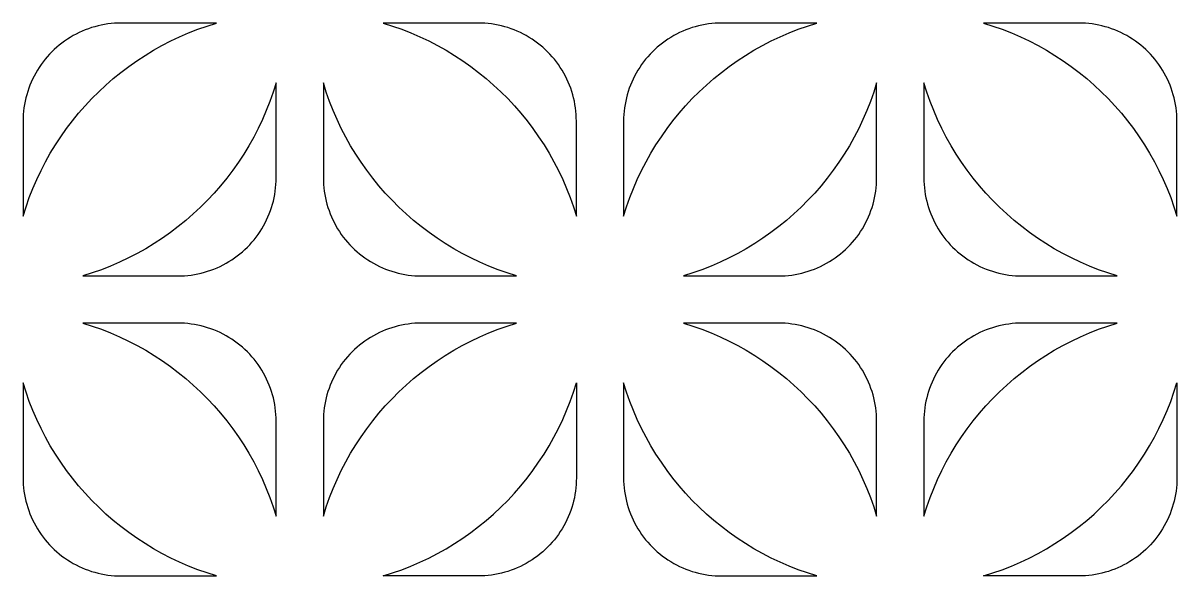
# Model space of a CAD drawing. Header units: millimetres. Extents: x 16455 to 19688, y 4050 to 7284.
# Drawn here: x 17269 to 18055, y 5274 to 5651 of the extents above; entities that cross this region are included whole.
import ezdxf

# ---------------------------------------------------------------- set-up
doc = ezdxf.new("R2010")
doc.units = ezdxf.units.MM
doc.layers.get('0').update_dxf_attribs({"color": 1, "true_color": 0xff0000})

msp = doc.modelspace()

# ---------------------------------------------------------------- linework, layer by layer
for points in [[(17335.53, 5651), (17333.25, 5650.96), (17330.96, 5650.84), (17328.69, 5650.65), (17326.42, 5650.37), (17324.16, 5650.02), (17321.91, 5649.6), (17319.68, 5649.09), (17317.47, 5648.51), (17315.28, 5647.86), (17313.11, 5647.13), (17310.97, 5646.33), (17308.86, 5645.45), (17306.78, 5644.51), (17304.73, 5643.49), (17302.72, 5642.4), (17300.75, 5641.25), (17298.82, 5640.03), (17296.93, 5638.74), (17295.08, 5637.39), (17293.28, 5635.98), (17291.54, 5634.51), (17289.84, 5632.98), (17288.19, 5631.39), (17286.61, 5629.74), (17285.07, 5628.05), (17283.6, 5626.3), (17282.19, 5624.5), (17280.84, 5622.66), (17279.55, 5620.77), (17278.33, 5618.83), (17277.18, 5616.86), (17276.09, 5614.85), (17275.07, 5612.8), (17274.13, 5610.72), (17273.25, 5608.61), (17272.45, 5606.47), (17271.72, 5604.3), (17271.07, 5602.11), (17270.49, 5599.9), (17269.99, 5597.67), (17269.56, 5595.42), (17269.21, 5593.17), (17268.94, 5590.9), (17268.74, 5588.62), (17268.63, 5586.34), (17268.59, 5584.05)], [(17268.59, 5519.22), (17270.6, 5525.61), (17272.83, 5531.93), (17275.28, 5538.16), (17277.94, 5544.31), (17280.81, 5550.36), (17283.89, 5556.31), (17287.16, 5562.15), (17290.64, 5567.88), (17294.31, 5573.48), (17298.17, 5578.96), (17302.21, 5584.29), (17306.44, 5589.49), (17310.84, 5594.54), (17315.41, 5599.44), (17320.15, 5604.17), (17325.04, 5608.74), (17330.09, 5613.15), (17335.29, 5617.37), (17340.63, 5621.41), (17346.1, 5625.27), (17351.7, 5628.94), (17357.43, 5632.42), (17363.27, 5635.7), (17369.22, 5638.77), (17375.28, 5641.64), (17381.42, 5644.3), (17387.66, 5646.75), (17393.97, 5648.98), (17400.36, 5651)], [(17400.36, 5651), (17335.53, 5651)], [(17578.8, 5651), (17513.97, 5651)], [(17513.97, 5651), (17520.36, 5648.98), (17526.67, 5646.75), (17532.91, 5644.3), (17539.05, 5641.64), (17545.11, 5638.77), (17551.06, 5635.7), (17556.9, 5632.42), (17562.62, 5628.94), (17568.23, 5625.27), (17573.7, 5621.41), (17579.04, 5617.37), (17584.24, 5613.15), (17589.29, 5608.74), (17594.18, 5604.17), (17598.92, 5599.44), (17603.49, 5594.54), (17607.89, 5589.49), (17612.12, 5584.29), (17616.16, 5578.96), (17620.02, 5573.48), (17623.69, 5567.88), (17627.16, 5562.15), (17630.44, 5556.31), (17633.52, 5550.36), (17636.39, 5544.31), (17639.05, 5538.16), (17641.49, 5531.93), (17643.73, 5525.61), (17645.74, 5519.22)], [(17645.74, 5584.05), (17645.7, 5586.34), (17645.59, 5588.62), (17645.39, 5590.9), (17645.12, 5593.17), (17644.77, 5595.42), (17644.34, 5597.67), (17643.84, 5599.9), (17643.26, 5602.11), (17642.61, 5604.3), (17641.88, 5606.47), (17641.07, 5608.61), (17640.2, 5610.72), (17639.25, 5612.8), (17638.24, 5614.85), (17637.15, 5616.86), (17636, 5618.83), (17634.78, 5620.77), (17633.49, 5622.66), (17632.14, 5624.5), (17630.73, 5626.3), (17629.25, 5628.05), (17627.72, 5629.74), (17626.13, 5631.39), (17624.49, 5632.98), (17622.79, 5634.51), (17621.05, 5635.98), (17619.25, 5637.39), (17617.4, 5638.74), (17615.51, 5640.03), (17613.58, 5641.25), (17611.61, 5642.4), (17609.6, 5643.49), (17607.55, 5644.51), (17605.47, 5645.45), (17603.36, 5646.33), (17601.21, 5647.13), (17599.05, 5647.86), (17596.86, 5648.51), (17594.65, 5649.09), (17592.42, 5649.6), (17590.17, 5650.02), (17587.91, 5650.37), (17585.64, 5650.65), (17583.36, 5650.84), (17581.08, 5650.96), (17578.8, 5651)], [(17744.87, 5651), (17742.59, 5650.96), (17740.3, 5650.84), (17738.03, 5650.65), (17735.76, 5650.37), (17733.5, 5650.02), (17731.25, 5649.6), (17729.02, 5649.09), (17726.81, 5648.51), (17724.62, 5647.86), (17722.45, 5647.13), (17720.31, 5646.33), (17718.2, 5645.45), (17716.12, 5644.51), (17714.07, 5643.49), (17712.06, 5642.4), (17710.09, 5641.25), (17708.15, 5640.03), (17706.26, 5638.74), (17704.42, 5637.39), (17702.62, 5635.98), (17700.87, 5634.51), (17699.18, 5632.98), (17697.53, 5631.39), (17695.94, 5629.74), (17694.41, 5628.05), (17692.94, 5626.3), (17691.53, 5624.5), (17690.18, 5622.66), (17688.89, 5620.77), (17687.67, 5618.83), (17686.52, 5616.86), (17685.43, 5614.85), (17684.41, 5612.8), (17683.47, 5610.72), (17682.59, 5608.61), (17681.79, 5606.47), (17681.06, 5604.3), (17680.41, 5602.11), (17679.83, 5599.9), (17679.33, 5597.67), (17678.9, 5595.42), (17678.55, 5593.17), (17678.28, 5590.9), (17678.08, 5588.62), (17677.96, 5586.34), (17677.92, 5584.05)], [(17677.92, 5519.22), (17679.94, 5525.61), (17682.17, 5531.93), (17684.62, 5538.16), (17687.28, 5544.31), (17690.15, 5550.36), (17693.23, 5556.31), (17696.5, 5562.15), (17699.98, 5567.88), (17703.65, 5573.48), (17707.51, 5578.96), (17711.55, 5584.29), (17715.78, 5589.49), (17720.18, 5594.54), (17724.75, 5599.44), (17729.48, 5604.17), (17734.38, 5608.74), (17739.43, 5613.15), (17744.63, 5617.37), (17749.97, 5621.41), (17755.44, 5625.27), (17761.04, 5628.94), (17766.77, 5632.42), (17772.61, 5635.7), (17778.56, 5638.77), (17784.61, 5641.64), (17790.76, 5644.3), (17797, 5646.75), (17803.31, 5648.98), (17809.7, 5651)], [(17809.7, 5651), (17744.87, 5651)], [(17988.13, 5651), (17923.31, 5651)], [(17923.31, 5651), (17929.7, 5648.98), (17936.01, 5646.75), (17942.25, 5644.3), (17948.39, 5641.64), (17954.44, 5638.77), (17960.4, 5635.7), (17966.24, 5632.42), (17971.96, 5628.94), (17977.57, 5625.27), (17983.04, 5621.41), (17988.38, 5617.37), (17993.58, 5613.15), (17998.63, 5608.74), (18003.52, 5604.17), (18008.26, 5599.44), (18012.83, 5594.54), (18017.23, 5589.49), (18021.46, 5584.29), (18025.5, 5578.96), (18029.36, 5573.48), (18033.03, 5567.88), (18036.5, 5562.15), (18039.78, 5556.31), (18042.86, 5550.36), (18045.73, 5544.31), (18048.39, 5538.16), (18050.83, 5531.93), (18053.07, 5525.61), (18055.08, 5519.22)], [(18055.08, 5584.05), (18055.04, 5586.34), (18054.93, 5588.62), (18054.73, 5590.9), (18054.46, 5593.17), (18054.11, 5595.42), (18053.68, 5597.67), (18053.18, 5599.9), (18052.6, 5602.11), (18051.94, 5604.3), (18051.22, 5606.47), (18050.41, 5608.61), (18049.54, 5610.72), (18048.59, 5612.8), (18047.58, 5614.85), (18046.49, 5616.86), (18045.34, 5618.83), (18044.11, 5620.77), (18042.83, 5622.66), (18041.48, 5624.5), (18040.07, 5626.3), (18038.59, 5628.05), (18037.06, 5629.74), (18035.47, 5631.39), (18033.83, 5632.98), (18032.13, 5634.51), (18030.38, 5635.98), (18028.59, 5637.39), (18026.74, 5638.74), (18024.85, 5640.03), (18022.92, 5641.25), (18020.95, 5642.4), (18018.93, 5643.49), (18016.89, 5644.51), (18014.81, 5645.45), (18012.69, 5646.33), (18010.55, 5647.13), (18008.39, 5647.86), (18006.2, 5648.51), (18003.99, 5649.09), (18001.76, 5649.6), (17999.51, 5650.02), (17997.25, 5650.37), (17994.98, 5650.65), (17992.7, 5650.84), (17990.42, 5650.96), (17988.13, 5651)], [(17441.07, 5610.28), (17439.06, 5603.9), (17436.82, 5597.58), (17434.38, 5591.35), (17431.72, 5585.2), (17428.85, 5579.15), (17425.77, 5573.2), (17422.5, 5567.35), (17419.02, 5561.63), (17415.35, 5556.02), (17411.49, 5550.55), (17407.45, 5545.21), (17403.22, 5540.01), (17398.82, 5534.96), (17394.25, 5530.07), (17389.51, 5525.33), (17384.62, 5520.76), (17379.57, 5516.36), (17374.37, 5512.14), (17369.03, 5508.09), (17363.56, 5504.23), (17357.95, 5500.56), (17352.23, 5497.09), (17346.39, 5493.81), (17340.44, 5490.74), (17334.38, 5487.87), (17328.24, 5485.21), (17322, 5482.76), (17315.69, 5480.52), (17309.3, 5478.51)], [(17441.07, 5545.46), (17441.07, 5610.28)], [(17605.03, 5478.51), (17598.64, 5480.52), (17592.33, 5482.76), (17586.09, 5485.21), (17579.94, 5487.87), (17573.89, 5490.74), (17567.94, 5493.81), (17562.1, 5497.09), (17556.37, 5500.56), (17550.77, 5504.23), (17545.3, 5508.09), (17539.96, 5512.14), (17534.76, 5516.36), (17529.71, 5520.76), (17524.81, 5525.33), (17520.08, 5530.07), (17515.51, 5534.96), (17511.11, 5540.01), (17506.88, 5545.21), (17502.84, 5550.55), (17498.98, 5556.02), (17495.31, 5561.63), (17491.83, 5567.35), (17488.56, 5573.2), (17485.48, 5579.15), (17482.61, 5585.2), (17479.95, 5591.35), (17477.5, 5597.58), (17475.27, 5603.9), (17473.26, 5610.28)], [(17473.26, 5610.28), (17473.26, 5545.46)], [(17850.41, 5610.28), (17848.4, 5603.9), (17846.16, 5597.58), (17843.72, 5591.35), (17841.06, 5585.2), (17838.19, 5579.15), (17835.11, 5573.2), (17831.83, 5567.35), (17828.36, 5561.63), (17824.69, 5556.02), (17820.83, 5550.55), (17816.79, 5545.21), (17812.56, 5540.01), (17808.16, 5534.96), (17803.59, 5530.07), (17798.85, 5525.33), (17793.96, 5520.76), (17788.91, 5516.36), (17783.71, 5512.14), (17778.37, 5508.09), (17772.9, 5504.23), (17767.29, 5500.56), (17761.57, 5497.09), (17755.73, 5493.81), (17749.78, 5490.74), (17743.72, 5487.87), (17737.58, 5485.21), (17731.34, 5482.76), (17725.03, 5480.52), (17718.64, 5478.51)], [(17850.41, 5545.46), (17850.41, 5610.28)], [(18014.37, 5478.51), (18007.98, 5480.52), (18001.67, 5482.76), (17995.43, 5485.21), (17989.28, 5487.87), (17983.23, 5490.74), (17977.28, 5493.81), (17971.44, 5497.09), (17965.71, 5500.56), (17960.11, 5504.23), (17954.64, 5508.09), (17949.3, 5512.14), (17944.1, 5516.36), (17939.05, 5520.76), (17934.15, 5525.33), (17929.42, 5530.07), (17924.85, 5534.96), (17920.45, 5540.01), (17916.22, 5545.21), (17912.18, 5550.55), (17908.32, 5556.02), (17904.65, 5561.63), (17901.17, 5567.35), (17897.89, 5573.2), (17894.82, 5579.15), (17891.95, 5585.2), (17889.29, 5591.35), (17886.84, 5597.58), (17884.61, 5603.9), (17882.59, 5610.28)], [(17882.59, 5610.28), (17882.59, 5545.46)], [(17268.59, 5584.05), (17268.59, 5519.22)], [(17645.74, 5519.22), (17645.74, 5584.05)], [(17677.92, 5584.05), (17677.92, 5519.22)], [(18055.08, 5519.22), (18055.08, 5584.05)], [(17374.13, 5478.51), (17376.41, 5478.55), (17378.69, 5478.67), (17380.97, 5478.86), (17383.24, 5479.13), (17385.5, 5479.48), (17387.75, 5479.91), (17389.98, 5480.41), (17392.19, 5480.99), (17394.38, 5481.65), (17396.55, 5482.37), (17398.69, 5483.18), (17400.8, 5484.05), (17402.88, 5485), (17404.93, 5486.02), (17406.94, 5487.1), (17408.91, 5488.26), (17410.84, 5489.48), (17412.73, 5490.76), (17414.58, 5492.11), (17416.38, 5493.52), (17418.12, 5495), (17419.82, 5496.53), (17421.46, 5498.12), (17423.05, 5499.76), (17424.58, 5501.46), (17426.06, 5503.21), (17427.47, 5505), (17428.82, 5506.85), (17430.11, 5508.74), (17431.33, 5510.67), (17432.48, 5512.64), (17433.57, 5514.66), (17434.58, 5516.7), (17435.53, 5518.78), (17436.41, 5520.9), (17437.21, 5523.04), (17437.94, 5525.2), (17438.59, 5527.39), (17439.17, 5529.61), (17439.67, 5531.84), (17440.1, 5534.08), (17440.45, 5536.34), (17440.72, 5538.61), (17440.92, 5540.89), (17441.03, 5543.17), (17441.07, 5545.46)], [(17473.26, 5545.46), (17473.29, 5543.17), (17473.41, 5540.89), (17473.61, 5538.61), (17473.88, 5536.34), (17474.23, 5534.08), (17474.66, 5531.84), (17475.16, 5529.61), (17475.74, 5527.39), (17476.39, 5525.2), (17477.12, 5523.04), (17477.92, 5520.9), (17478.8, 5518.78), (17479.74, 5516.7), (17480.76, 5514.66), (17481.85, 5512.64), (17483, 5510.67), (17484.22, 5508.74), (17485.51, 5506.85), (17486.86, 5505), (17488.27, 5503.21), (17489.74, 5501.46), (17491.28, 5499.76), (17492.86, 5498.12), (17494.51, 5496.53), (17496.2, 5495), (17497.95, 5493.52), (17499.75, 5492.11), (17501.6, 5490.76), (17503.49, 5489.48), (17505.42, 5488.26), (17507.39, 5487.1), (17509.4, 5486.02), (17511.45, 5485), (17513.53, 5484.05), (17515.64, 5483.18), (17517.78, 5482.37), (17519.95, 5481.65), (17522.14, 5480.99), (17524.35, 5480.41), (17526.58, 5479.91), (17528.83, 5479.48), (17531.09, 5479.13), (17533.36, 5478.86), (17535.63, 5478.67), (17537.92, 5478.55), (17540.2, 5478.51)], [(17783.47, 5478.51), (17785.75, 5478.55), (17788.03, 5478.67), (17790.31, 5478.86), (17792.58, 5479.13), (17794.84, 5479.48), (17797.09, 5479.91), (17799.32, 5480.41), (17801.53, 5480.99), (17803.72, 5481.65), (17805.88, 5482.37), (17808.02, 5483.18), (17810.14, 5484.05), (17812.22, 5485), (17814.27, 5486.02), (17816.28, 5487.1), (17818.25, 5488.26), (17820.18, 5489.48), (17822.07, 5490.76), (17823.92, 5492.11), (17825.71, 5493.52), (17827.46, 5495), (17829.16, 5496.53), (17830.8, 5498.12), (17832.39, 5499.76), (17833.92, 5501.46), (17835.4, 5503.21), (17836.81, 5505), (17838.16, 5506.85), (17839.44, 5508.74), (17840.67, 5510.67), (17841.82, 5512.64), (17842.91, 5514.66), (17843.92, 5516.7), (17844.87, 5518.78), (17845.74, 5520.9), (17846.55, 5523.04), (17847.28, 5525.2), (17847.93, 5527.39), (17848.51, 5529.61), (17849.01, 5531.84), (17849.44, 5534.08), (17849.79, 5536.34), (17850.06, 5538.61), (17850.26, 5540.89), (17850.37, 5543.17), (17850.41, 5545.46)], [(17882.59, 5545.46), (17882.63, 5543.17), (17882.75, 5540.89), (17882.95, 5538.61), (17883.22, 5536.34), (17883.57, 5534.08), (17883.99, 5531.84), (17884.5, 5529.61), (17885.08, 5527.39), (17885.73, 5525.2), (17886.46, 5523.04), (17887.26, 5520.9), (17888.14, 5518.78), (17889.08, 5516.7), (17890.1, 5514.66), (17891.19, 5512.64), (17892.34, 5510.67), (17893.56, 5508.74), (17894.85, 5506.85), (17896.2, 5505), (17897.61, 5503.21), (17899.08, 5501.46), (17900.61, 5499.76), (17902.2, 5498.12), (17903.85, 5496.53), (17905.54, 5495), (17907.29, 5493.52), (17909.09, 5492.11), (17910.93, 5490.76), (17912.82, 5489.48), (17914.76, 5488.26), (17916.73, 5487.1), (17918.74, 5486.02), (17920.79, 5485), (17922.87, 5484.05), (17924.98, 5483.18), (17927.12, 5482.37), (17929.29, 5481.65), (17931.48, 5480.99), (17933.69, 5480.41), (17935.92, 5479.91), (17938.17, 5479.48), (17940.43, 5479.13), (17942.69, 5478.86), (17944.97, 5478.67), (17947.26, 5478.55), (17949.54, 5478.51)], [(17309.3, 5478.51), (17374.13, 5478.51)], [(17540.2, 5478.51), (17605.03, 5478.51)], [(17718.64, 5478.51), (17783.47, 5478.51)], [(17949.54, 5478.51), (18014.37, 5478.51)], [(17374.13, 5446.33), (17309.3, 5446.33)], [(17309.3, 5446.33), (17315.69, 5444.31), (17322, 5442.08), (17328.24, 5439.63), (17334.38, 5436.97), (17340.44, 5434.1), (17346.39, 5431.03), (17352.23, 5427.75), (17357.95, 5424.27), (17363.56, 5420.6), (17369.03, 5416.75), (17374.37, 5412.7), (17379.57, 5408.48), (17384.62, 5404.08), (17389.51, 5399.5), (17394.25, 5394.77), (17398.82, 5389.87), (17403.22, 5384.82), (17407.45, 5379.63), (17411.49, 5374.29), (17415.35, 5368.81), (17419.02, 5363.21), (17422.5, 5357.48), (17425.77, 5351.64), (17428.85, 5345.69), (17431.72, 5339.64), (17434.38, 5333.49), (17436.82, 5327.26), (17439.06, 5320.94), (17441.07, 5314.55)], [(17441.07, 5379.38), (17441.03, 5381.67), (17440.92, 5383.95), (17440.72, 5386.23), (17440.45, 5388.5), (17440.1, 5390.76), (17439.67, 5393), (17439.17, 5395.23), (17438.59, 5397.44), (17437.94, 5399.63), (17437.21, 5401.8), (17436.41, 5403.94), (17435.53, 5406.05), (17434.58, 5408.13), (17433.57, 5410.18), (17432.48, 5412.19), (17431.33, 5414.16), (17430.11, 5416.1), (17428.82, 5417.99), (17427.47, 5419.83), (17426.06, 5421.63), (17424.58, 5423.38), (17423.05, 5425.07), (17421.46, 5426.72), (17419.82, 5428.31), (17418.12, 5429.84), (17416.38, 5431.31), (17414.58, 5432.72), (17412.73, 5434.07), (17410.84, 5435.36), (17408.91, 5436.58), (17406.94, 5437.74), (17404.93, 5438.82), (17402.88, 5439.84), (17400.8, 5440.78), (17398.69, 5441.66), (17396.55, 5442.46), (17394.38, 5443.19), (17392.19, 5443.84), (17389.98, 5444.42), (17387.75, 5444.93), (17385.5, 5445.35), (17383.24, 5445.7), (17380.97, 5445.98), (17378.69, 5446.17), (17376.41, 5446.29), (17374.13, 5446.33)], [(17540.2, 5446.33), (17537.92, 5446.29), (17535.63, 5446.17), (17533.36, 5445.98), (17531.09, 5445.7), (17528.83, 5445.35), (17526.58, 5444.93), (17524.35, 5444.42), (17522.14, 5443.84), (17519.95, 5443.19), (17517.78, 5442.46), (17515.64, 5441.66), (17513.53, 5440.78), (17511.45, 5439.84), (17509.4, 5438.82), (17507.39, 5437.74), (17505.42, 5436.58), (17503.49, 5435.36), (17501.6, 5434.07), (17499.75, 5432.72), (17497.95, 5431.31), (17496.2, 5429.84), (17494.51, 5428.31), (17492.86, 5426.72), (17491.28, 5425.07), (17489.74, 5423.38), (17488.27, 5421.63), (17486.86, 5419.83), (17485.51, 5417.99), (17484.22, 5416.1), (17483, 5414.16), (17481.85, 5412.19), (17480.76, 5410.18), (17479.74, 5408.13), (17478.8, 5406.05), (17477.92, 5403.94), (17477.12, 5401.8), (17476.39, 5399.63), (17475.74, 5397.44), (17475.16, 5395.23), (17474.66, 5393), (17474.23, 5390.76), (17473.88, 5388.5), (17473.61, 5386.23), (17473.41, 5383.95), (17473.29, 5381.67), (17473.26, 5379.38)], [(17473.26, 5314.55), (17475.27, 5320.94), (17477.5, 5327.26), (17479.95, 5333.49), (17482.61, 5339.64), (17485.48, 5345.69), (17488.56, 5351.64), (17491.83, 5357.48), (17495.31, 5363.21), (17498.98, 5368.81), (17502.84, 5374.29), (17506.88, 5379.63), (17511.11, 5384.82), (17515.51, 5389.87), (17520.08, 5394.77), (17524.81, 5399.5), (17529.71, 5404.08), (17534.76, 5408.48), (17539.96, 5412.7), (17545.3, 5416.75), (17550.77, 5420.6), (17556.37, 5424.27), (17562.1, 5427.75), (17567.94, 5431.03), (17573.89, 5434.1), (17579.94, 5436.97), (17586.09, 5439.63), (17592.33, 5442.08), (17598.64, 5444.31), (17605.03, 5446.33)], [(17605.03, 5446.33), (17540.2, 5446.33)], [(17783.47, 5446.33), (17718.64, 5446.33)], [(17718.64, 5446.33), (17725.03, 5444.31), (17731.34, 5442.08), (17737.58, 5439.63), (17743.72, 5436.97), (17749.78, 5434.1), (17755.73, 5431.03), (17761.57, 5427.75), (17767.29, 5424.27), (17772.9, 5420.6), (17778.37, 5416.75), (17783.71, 5412.7), (17788.91, 5408.48), (17793.96, 5404.08), (17798.85, 5399.5), (17803.59, 5394.77), (17808.16, 5389.87), (17812.56, 5384.82), (17816.79, 5379.63), (17820.83, 5374.29), (17824.69, 5368.81), (17828.36, 5363.21), (17831.83, 5357.48), (17835.11, 5351.64), (17838.19, 5345.69), (17841.06, 5339.64), (17843.72, 5333.49), (17846.16, 5327.26), (17848.4, 5320.94), (17850.41, 5314.55)], [(17850.41, 5379.38), (17850.37, 5381.67), (17850.26, 5383.95), (17850.06, 5386.23), (17849.79, 5388.5), (17849.44, 5390.76), (17849.01, 5393), (17848.51, 5395.23), (17847.93, 5397.44), (17847.28, 5399.63), (17846.55, 5401.8), (17845.74, 5403.94), (17844.87, 5406.05), (17843.92, 5408.13), (17842.91, 5410.18), (17841.82, 5412.19), (17840.67, 5414.16), (17839.44, 5416.1), (17838.16, 5417.99), (17836.81, 5419.83), (17835.4, 5421.63), (17833.92, 5423.38), (17832.39, 5425.07), (17830.8, 5426.72), (17829.16, 5428.31), (17827.46, 5429.84), (17825.71, 5431.31), (17823.92, 5432.72), (17822.07, 5434.07), (17820.18, 5435.36), (17818.25, 5436.58), (17816.28, 5437.74), (17814.27, 5438.82), (17812.22, 5439.84), (17810.14, 5440.78), (17808.02, 5441.66), (17805.88, 5442.46), (17803.72, 5443.19), (17801.53, 5443.84), (17799.32, 5444.42), (17797.09, 5444.93), (17794.84, 5445.35), (17792.58, 5445.7), (17790.31, 5445.98), (17788.03, 5446.17), (17785.75, 5446.29), (17783.47, 5446.33)], [(17949.54, 5446.33), (17947.26, 5446.29), (17944.97, 5446.17), (17942.69, 5445.98), (17940.43, 5445.7), (17938.17, 5445.35), (17935.92, 5444.93), (17933.69, 5444.42), (17931.48, 5443.84), (17929.29, 5443.19), (17927.12, 5442.46), (17924.98, 5441.66), (17922.87, 5440.78), (17920.79, 5439.84), (17918.74, 5438.82), (17916.73, 5437.74), (17914.76, 5436.58), (17912.82, 5435.36), (17910.93, 5434.07), (17909.09, 5432.72), (17907.29, 5431.31), (17905.54, 5429.84), (17903.85, 5428.31), (17902.2, 5426.72), (17900.61, 5425.07), (17899.08, 5423.38), (17897.61, 5421.63), (17896.2, 5419.83), (17894.85, 5417.99), (17893.56, 5416.1), (17892.34, 5414.16), (17891.19, 5412.19), (17890.1, 5410.18), (17889.08, 5408.13), (17888.14, 5406.05), (17887.26, 5403.94), (17886.46, 5401.8), (17885.73, 5399.63), (17885.08, 5397.44), (17884.5, 5395.23), (17883.99, 5393), (17883.57, 5390.76), (17883.22, 5388.5), (17882.95, 5386.23), (17882.75, 5383.95), (17882.63, 5381.67), (17882.59, 5379.38)], [(17882.59, 5314.55), (17884.61, 5320.94), (17886.84, 5327.26), (17889.29, 5333.49), (17891.95, 5339.64), (17894.82, 5345.69), (17897.89, 5351.64), (17901.17, 5357.48), (17904.65, 5363.21), (17908.32, 5368.81), (17912.18, 5374.29), (17916.22, 5379.63), (17920.45, 5384.82), (17924.85, 5389.87), (17929.42, 5394.77), (17934.15, 5399.5), (17939.05, 5404.08), (17944.1, 5408.48), (17949.3, 5412.7), (17954.64, 5416.75), (17960.11, 5420.6), (17965.71, 5424.27), (17971.44, 5427.75), (17977.28, 5431.03), (17983.23, 5434.1), (17989.28, 5436.97), (17995.43, 5439.63), (18001.67, 5442.08), (18007.98, 5444.31), (18014.37, 5446.33)], [(18014.37, 5446.33), (17949.54, 5446.33)], [(17400.36, 5273.84), (17393.97, 5275.86), (17387.66, 5278.09), (17381.42, 5280.54), (17375.28, 5283.2), (17369.22, 5286.07), (17363.27, 5289.14), (17357.43, 5292.42), (17351.7, 5295.89), (17346.1, 5299.56), (17340.63, 5303.42), (17335.29, 5307.47), (17330.09, 5311.69), (17325.04, 5316.09), (17320.15, 5320.66), (17315.41, 5325.4), (17310.84, 5330.29), (17306.44, 5335.34), (17302.21, 5340.54), (17298.17, 5345.88), (17294.31, 5351.36), (17290.64, 5356.96), (17287.16, 5362.68), (17283.89, 5368.53), (17280.81, 5374.48), (17277.94, 5380.53), (17275.28, 5386.68), (17272.83, 5392.91), (17270.6, 5399.23), (17268.59, 5405.61)], [(17268.59, 5405.61), (17268.59, 5340.79)], [(17513.97, 5273.84), (17520.36, 5275.86), (17526.67, 5278.09), (17532.91, 5280.54), (17539.05, 5283.2), (17545.11, 5286.07), (17551.06, 5289.14), (17556.9, 5292.42), (17562.62, 5295.89), (17568.23, 5299.56), (17573.7, 5303.42), (17579.04, 5307.47), (17584.24, 5311.69), (17589.29, 5316.09), (17594.18, 5320.66), (17598.92, 5325.4), (17603.49, 5330.29), (17607.89, 5335.34), (17612.12, 5340.54), (17616.16, 5345.88), (17620.02, 5351.36), (17623.69, 5356.96), (17627.16, 5362.68), (17630.44, 5368.53), (17633.52, 5374.48), (17636.39, 5380.53), (17639.05, 5386.68), (17641.49, 5392.91), (17643.73, 5399.23), (17645.74, 5405.61)], [(17645.74, 5405.61), (17645.74, 5340.79)], [(17809.7, 5273.84), (17803.31, 5275.86), (17797, 5278.09), (17790.76, 5280.54), (17784.61, 5283.2), (17778.56, 5286.07), (17772.61, 5289.14), (17766.77, 5292.42), (17761.04, 5295.89), (17755.44, 5299.56), (17749.97, 5303.42), (17744.63, 5307.47), (17739.43, 5311.69), (17734.38, 5316.09), (17729.48, 5320.66), (17724.75, 5325.4), (17720.18, 5330.29), (17715.78, 5335.34), (17711.55, 5340.54), (17707.51, 5345.88), (17703.65, 5351.36), (17699.98, 5356.96), (17696.5, 5362.68), (17693.23, 5368.53), (17690.15, 5374.48), (17687.28, 5380.53), (17684.62, 5386.68), (17682.17, 5392.91), (17679.94, 5399.23), (17677.92, 5405.61)], [(17677.92, 5405.61), (17677.92, 5340.79)], [(17923.31, 5273.84), (17929.7, 5275.86), (17936.01, 5278.09), (17942.25, 5280.54), (17948.39, 5283.2), (17954.44, 5286.07), (17960.4, 5289.14), (17966.24, 5292.42), (17971.96, 5295.89), (17977.57, 5299.56), (17983.04, 5303.42), (17988.38, 5307.47), (17993.58, 5311.69), (17998.63, 5316.09), (18003.52, 5320.66), (18008.26, 5325.4), (18012.83, 5330.29), (18017.23, 5335.34), (18021.46, 5340.54), (18025.5, 5345.88), (18029.36, 5351.36), (18033.03, 5356.96), (18036.5, 5362.68), (18039.78, 5368.53), (18042.86, 5374.48), (18045.73, 5380.53), (18048.39, 5386.68), (18050.83, 5392.91), (18053.07, 5399.23), (18055.08, 5405.61)], [(18055.08, 5405.61), (18055.08, 5340.79)], [(17441.07, 5314.55), (17441.07, 5379.38)], [(17473.26, 5379.38), (17473.26, 5314.55)], [(17850.41, 5314.55), (17850.41, 5379.38)], [(17882.59, 5379.38), (17882.59, 5314.55)], [(17268.59, 5340.79), (17268.63, 5338.5), (17268.74, 5336.22), (17268.94, 5333.94), (17269.21, 5331.67), (17269.56, 5329.41), (17269.99, 5327.17), (17270.49, 5324.94), (17271.07, 5322.72), (17271.72, 5320.53), (17272.45, 5318.37), (17273.25, 5316.23), (17274.13, 5314.12), (17275.07, 5312.03), (17276.09, 5309.99), (17277.18, 5307.98), (17278.33, 5306), (17279.55, 5304.07), (17280.84, 5302.18), (17282.19, 5300.34), (17283.6, 5298.54), (17285.07, 5296.79), (17286.61, 5295.09), (17288.19, 5293.45), (17289.84, 5291.86), (17291.54, 5290.33), (17293.28, 5288.86), (17295.08, 5287.44), (17296.93, 5286.09), (17298.82, 5284.81), (17300.75, 5283.59), (17302.72, 5282.43), (17304.73, 5281.35), (17306.78, 5280.33), (17308.86, 5279.38), (17310.97, 5278.51), (17313.11, 5277.71), (17315.28, 5276.98), (17317.47, 5276.32), (17319.68, 5275.74), (17321.91, 5275.24), (17324.16, 5274.81), (17326.42, 5274.46), (17328.69, 5274.19), (17330.96, 5274), (17333.25, 5273.88), (17335.53, 5273.84)], [(17645.74, 5340.79), (17645.7, 5338.5), (17645.59, 5336.22), (17645.39, 5333.94), (17645.12, 5331.67), (17644.77, 5329.41), (17644.34, 5327.17), (17643.84, 5324.94), (17643.26, 5322.72), (17642.61, 5320.53), (17641.88, 5318.37), (17641.07, 5316.23), (17640.2, 5314.12), (17639.25, 5312.03), (17638.24, 5309.99), (17637.15, 5307.98), (17636, 5306), (17634.78, 5304.07), (17633.49, 5302.18), (17632.14, 5300.34), (17630.73, 5298.54), (17629.25, 5296.79), (17627.72, 5295.09), (17626.13, 5293.45), (17624.49, 5291.86), (17622.79, 5290.33), (17621.05, 5288.86), (17619.25, 5287.44), (17617.4, 5286.09), (17615.51, 5284.81), (17613.58, 5283.59), (17611.61, 5282.43), (17609.6, 5281.35), (17607.55, 5280.33), (17605.47, 5279.38), (17603.36, 5278.51), (17601.21, 5277.71), (17599.05, 5276.98), (17596.86, 5276.32), (17594.65, 5275.74), (17592.42, 5275.24), (17590.17, 5274.81), (17587.91, 5274.46), (17585.64, 5274.19), (17583.36, 5274), (17581.08, 5273.88), (17578.8, 5273.84)], [(17677.92, 5340.79), (17677.96, 5338.5), (17678.08, 5336.22), (17678.28, 5333.94), (17678.55, 5331.67), (17678.9, 5329.41), (17679.33, 5327.17), (17679.83, 5324.94), (17680.41, 5322.72), (17681.06, 5320.53), (17681.79, 5318.37), (17682.59, 5316.23), (17683.47, 5314.12), (17684.41, 5312.03), (17685.43, 5309.99), (17686.52, 5307.98), (17687.67, 5306), (17688.89, 5304.07), (17690.18, 5302.18), (17691.53, 5300.34), (17692.94, 5298.54), (17694.41, 5296.79), (17695.94, 5295.09), (17697.53, 5293.45), (17699.18, 5291.86), (17700.87, 5290.33), (17702.62, 5288.86), (17704.42, 5287.44), (17706.26, 5286.09), (17708.15, 5284.81), (17710.09, 5283.59), (17712.06, 5282.43), (17714.07, 5281.35), (17716.12, 5280.33), (17718.2, 5279.38), (17720.31, 5278.51), (17722.45, 5277.71), (17724.62, 5276.98), (17726.81, 5276.32), (17729.02, 5275.74), (17731.25, 5275.24), (17733.5, 5274.81), (17735.76, 5274.46), (17738.03, 5274.19), (17740.3, 5274), (17742.59, 5273.88), (17744.87, 5273.84)], [(18055.08, 5340.79), (18055.04, 5338.5), (18054.93, 5336.22), (18054.73, 5333.94), (18054.46, 5331.67), (18054.11, 5329.41), (18053.68, 5327.17), (18053.18, 5324.94), (18052.6, 5322.72), (18051.94, 5320.53), (18051.22, 5318.37), (18050.41, 5316.23), (18049.54, 5314.12), (18048.59, 5312.03), (18047.58, 5309.99), (18046.49, 5307.98), (18045.34, 5306), (18044.11, 5304.07), (18042.83, 5302.18), (18041.48, 5300.34), (18040.07, 5298.54), (18038.59, 5296.79), (18037.06, 5295.09), (18035.47, 5293.45), (18033.83, 5291.86), (18032.13, 5290.33), (18030.38, 5288.86), (18028.59, 5287.44), (18026.74, 5286.09), (18024.85, 5284.81), (18022.92, 5283.59), (18020.95, 5282.43), (18018.93, 5281.35), (18016.89, 5280.33), (18014.81, 5279.38), (18012.69, 5278.51), (18010.55, 5277.71), (18008.39, 5276.98), (18006.2, 5276.32), (18003.99, 5275.74), (18001.76, 5275.24), (17999.51, 5274.81), (17997.25, 5274.46), (17994.98, 5274.19), (17992.7, 5274), (17990.42, 5273.88), (17988.13, 5273.84)], [(17335.53, 5273.84), (17400.36, 5273.84)], [(17578.8, 5273.84), (17513.97, 5273.84)], [(17744.87, 5273.84), (17809.7, 5273.84)], [(17988.13, 5273.84), (17923.31, 5273.84)]]:
    msp.add_lwpolyline(points)

doc.saveas('drawing.dxf')
